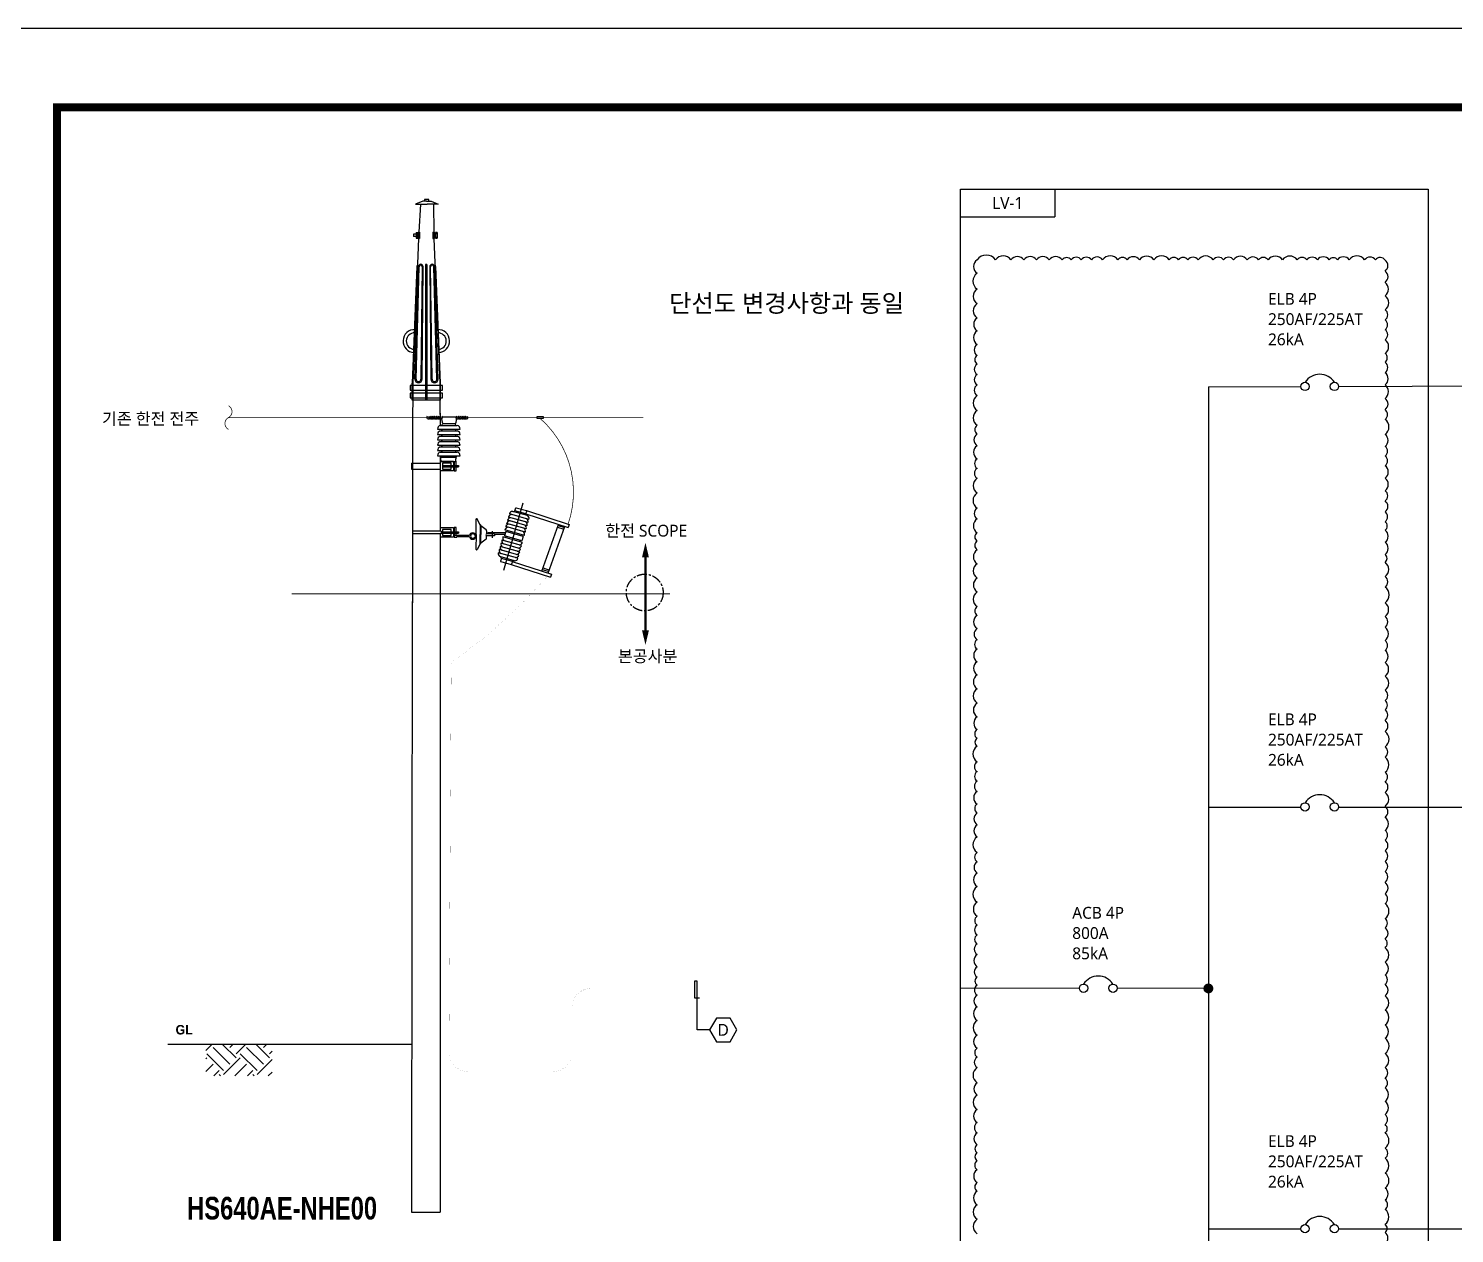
# Model space of a CAD drawing. Header units: millimetres. Extents: x 10297564 to 11610295, y -9287743 to -8409454.
# Drawn here: x 10469041 to 10505178, y -8766349 to -8735810 of the extents above; entities that cross this region are included whole.
import ezdxf
from ezdxf.enums import TextEntityAlignment as Align

# ---------------------------------------------------------------- set-up
doc = ezdxf.new("R2010")
doc.units = ezdxf.units.MM
doc.header["$LTSCALE"] = 100
for name, pattern in [('CEN1', [22, 15, -3, 1, -3]), ('CEN3', [14, 10, -1.5, 1, -1.5]), ('CENTER', [50.8, 31.75, -6.35, 6.35, -6.35]), ('CENTERX2', [4, 2.5, -0.5, 0.5, -0.5])]:
    doc.linetypes.add(name, pattern=pattern)
for name, color, linetype in [('2', 7, 'Continuous'), ('4', 4, 'Continuous'), ('7', 7, 'Continuous'), ('back', 8, 'Continuous'), ('BOX', 7, 'Continuous'), ('BOX_Def', 8, 'Continuous'), ('dim', 7, 'Continuous'), ('E-TEXT', 7, 'Continuous'), ('E-TEXT-BOX', 7, 'Continuous'), ('E_TEXT', 7, 'Continuous'), ('Sym', 2, 'Continuous'), ('text', 7, 'Continuous')]:
    doc.layers.add(name, color=color, linetype=linetype)
doc.layers.add('250725 수정사항', color=21, linetype='Continuous', plot=False)
doc.layers.add('solar', color=7, linetype='Continuous', true_color=0x15299e)
doc.layers.add('TITLE', color=7, linetype='Continuous', lineweight=0)
doc.layers.add('치수선', color=3, linetype='Continuous', lineweight=25)
doc.styles.add('MG', font='malgun.ttf')
doc.styles.add('굴림', font='')
doc.styles.get('굴림').set_extended_font_data('Gulim', bold=True)

# ---------------------------------------------------------------- blocks, each defined once
blk = doc.blocks.new('A$C78AD5414')
at = {"layer": 'BOX', "const_width": 2}
blk.add_lwpolyline([(40, 20), (40, 574), (811, 574), (811, 20)], close=True, dxfattribs=at)
at = {"layer": 'BOX_Def'}
blk.add_lwpolyline([(0, 0), (841, 0), (841, 594), (0, 594)], close=True, dxfattribs=at)

msp = doc.modelspace()

# ---------------------------------------------------------------- linework, layer by layer
at = {"color": 1}
for p in [(10495050.8, -8739877.5), (10492659.9, -8740583.5)]:
    msp.add_line(p, (10495050.8, -8740583.5), dxfattribs=at)
at = {"color": 2}
for p, q in [((10479031.2, -8740185.3), (10478849.9, -8740263.9)), ((10478849.9, -8740263.9), (10479142.6, -8740263.9)), ((10478977, -8740263.9), (10478933.9, -8740974.7)), ((10479124.7, -8740185.3), (10479031.2, -8740185.3)), ((10479182.4, -8740142.1), (10479072.8, -8740142.1)), ((10479072.8, -8740142.1), (10479072.8, -8740188.3)), ((10479124.7, -8740185.3), (10479248.1, -8740185.3)), ((10479419.4, -8740263.9), (10479142.6, -8740263.9)), ((10479182.4, -8740185.3), (10479182.4, -8740142.1)), ((10479248.1, -8740185.3), (10479419.4, -8740263.9)), ((10479302, -8740263.9), (10479309.3, -8740974.7)), ((10478927.5, -8741133.9), (10478780.9, -8744795.8)), ((10478797.6, -8741022.4), (10478797.6, -8741084)), ((10478862.3, -8740983.5), (10478914.8, -8740983.5)), ((10478862.3, -8740983.5), (10478862.3, -8741123.7)), ((10478862.3, -8741123.7), (10478915.5, -8741123.7)), ((10478915, -8741011), (10478879.3, -8741011)), ((10478879.3, -8741094.7), (10478915, -8741094.7)), ((10478880.1, -8740984.2), (10478880.1, -8741123.8)), ((10478914.8, -8740974.7), (10478952.6, -8740974.7)), ((10478914.8, -8740974.7), (10478914.8, -8741133.9)), ((10478914.8, -8741133.9), (10478952.6, -8741133.9)), ((10478952.6, -8740974.2), (10478952.6, -8741133.9)), ((10479286.1, -8740974.7), (10479323, -8740974.7)), ((10479286.1, -8740974.7), (10479286.1, -8741133.9)), ((10479286.1, -8741133.9), (10479323, -8741133.9)), ((10479315.6, -8741133.9), (10479462.3, -8744795.8)), ((10479323, -8740974.7), (10479323, -8741132.7)), ((10479400.2, -8740983.5), (10479354.4, -8740983.5)), ((10479354.4, -8740983.5), (10479354.4, -8741123.7)), ((10479354.4, -8741094.7), (10479400.2, -8741094.7)), ((10479354.4, -8741123.7), (10479400.2, -8741123.7)), ((10479400.2, -8741011), (10479355.6, -8741011)), ((10479400.2, -8740983.5), (10479400.2, -8741123.7)), ((10478883.3, -8741839.5), (10478764.9, -8744795.8)), ((10478832.5, -8744696.2), (10478921.3, -8741845.6)), ((10478862.5, -8744696.2), (10478942.2, -8741845.6)), ((10479020.3, -8741845.6), (10478984.8, -8744696.2)), ((10479014.9, -8744696.2), (10479041.2, -8741845.6)), ((10479138.2, -8741786.5), (10479105.2, -8741786.5)), ((10479105.2, -8741786.5), (10479105.2, -8745230.4)), ((10479138.2, -8741786.5), (10479138.2, -8745230.4)), ((10479209.1, -8741845.6), (10479239, -8744696.2)), ((10479269.1, -8744696.2), (10479230, -8741845.6)), ((10479391.4, -8744696.2), (10479308.2, -8741845.6)), ((10479421.4, -8744696.2), (10479329, -8741845.6)), ((10479358.2, -8741839.5), (10479476.6, -8744795.8)), ((10478765.4, -8745230.4), (10478765.4, -8744800.4)), ((10478780.9, -8744795.8), (10478780.9, -8745233)), ((10479462.3, -8744795.8), (10479462.3, -8745233)), ((10479476.6, -8744795.8), (10479476.6, -8745230.4)), ((10478716.6, -8744854.2), (10478716.6, -8744977.7)), ((10479528.2, -8744854.2), (10478716.6, -8744854.2)), ((10478716.6, -8744977.7), (10479528.2, -8744977.7)), ((10478716.6, -8745048.3), (10478716.6, -8745171.8)), ((10479528.2, -8745048.3), (10478716.6, -8745048.3)), ((10478716.6, -8745171.8), (10479528.2, -8745171.8)), ((10479528.2, -8744977.7), (10479528.2, -8744854.2)), ((10479528.2, -8745171.8), (10479528.2, -8745048.3)), ((10479476.6, -8745230.4), (10478765.4, -8745230.4)), ((10478778, -8745230.4), (10478775.6, -8745589.7)), ((10479465.1, -8745230.4), (10479467.5, -8745589.7)), ((10478767.8, -8745571.6), (10478767.7, -8750369.1)), ((10479474.4, -8745559.1), (10479474.4, -8745870.8)), ((10479476.8, -8745870.1), (10479907.2, -8745870.1)), ((10479877.9, -8745656.9), (10479519.2, -8745656.9)), ((10479859.3, -8745831.1), (10479537.8, -8745831.1)), ((10479405.1, -8745963.4), (10479978.9, -8745963.4)), ((10479405.1, -8746099.7), (10479978.9, -8746099.7)), ((10479405.1, -8746235.9), (10479978.9, -8746235.9)), ((10479476.8, -8746006.4), (10479907.2, -8746006.4)), ((10479476.8, -8746142.7), (10479907.2, -8746142.7)), ((10479405.1, -8746372.2), (10479978.9, -8746372.2)), ((10479405.1, -8746508.5), (10479978.9, -8746508.5)), ((10479405.1, -8746637.6), (10479978.9, -8746637.6)), ((10479474.4, -8746637.6), (10479474.4, -8748545.6)), ((10479476.8, -8746279), (10479907.2, -8746279)), ((10479476.8, -8746415.3), (10479907.2, -8746415.3)), ((10479476.8, -8746544.4), (10479907.2, -8746544.4)), ((10479476.8, -8746637.6), (10479476.8, -8746673.5)), ((10479880, -8746637.6), (10479880, -8746673.5)), ((10478748.3, -8746827.2), (10478748.3, -8746975.3)), ((10478748.3, -8746827.2), (10479474.4, -8746827.2)), ((10478748.3, -8746975.3), (10479474.4, -8746975.3)), ((10479474.4, -8746781.1), (10479858.5, -8746781.1)), ((10479476.8, -8746673.5), (10479880, -8746673.5)), ((10479812.2, -8746781.1), (10479481.7, -8746781.1)), ((10479513.2, -8746781.1), (10479843.7, -8746781.1)), ((10479532.6, -8746829.1), (10479532.6, -8746976.1)), ((10479749.7, -8746829.1), (10479532.6, -8746829.1)), ((10479532.6, -8746884.2), (10479938.5, -8746884.2)), ((10479532.6, -8746919.9), (10479938.5, -8746919.9)), ((10479532.6, -8746976.1), (10479749.7, -8746976.1)), ((10479749.7, -8746976.1), (10479749.7, -8746829.1)), ((10479812.2, -8746781.1), (10479812.2, -8747016.1)), ((10479828.7, -8746775.8), (10479828.7, -8747022.8)), ((10479882.4, -8746775.8), (10479860.2, -8746775.8)), ((10479868, -8746775.8), (10479868, -8746741.2)), ((10479882.4, -8747022.8), (10479882.4, -8746775.8)), ((10479938.5, -8746884.2), (10479938.5, -8746919.9)), ((10479812.2, -8747016.1), (10479474.4, -8747016.1)), ((10479828.7, -8747022.8), (10479882.4, -8747022.8)), ((10481684.4, -8748153.7), (10481311.8, -8748047.8)), ((10481684.4, -8748153.7), (10481311.8, -8748047.8)), ((10481367.8, -8748030.2), (10481387.2, -8747961.9)), ((10481646, -8748109.2), (10481367.8, -8748030.2)), ((10481400.5, -8747954.4), (10481658, -8748027.6)), ((10481646, -8748109.2), (10481665.5, -8748040.9)), ((10481660.2, -8748028.1), (10482743.9, -8748382.5)), ((10480380.9, -8748631.1), (10480381.4, -8748244.1)), ((10480488.5, -8748394.5), (10480413.7, -8748233.3)), ((10480488.5, -8748391.6), (10480488.2, -8748631.2)), ((10480504, -8748404), (10480503.7, -8748631.3)), ((10480637.1, -8748512.1), (10480504, -8748410.6)), ((10481631.8, -8748575), (10481135, -8748433.8)), ((10481654.7, -8748494.2), (10481157.9, -8748353.1)), ((10481677.6, -8748413.5), (10481180.9, -8748272.3)), ((10481700.6, -8748332.8), (10481203.8, -8748191.6)), ((10481592.6, -8748476.6), (10481220, -8748370.7)), ((10481723.5, -8748252.1), (10481226.8, -8748110.9)), ((10481615.5, -8748395.9), (10481243, -8748290)), ((10481638.5, -8748315.1), (10481265.9, -8748209.3)), ((10481661.4, -8748234.4), (10481288.9, -8748128.5)), ((10481646, -8748110.5), (10482717.1, -8748457.9)), ((10482050.7, -8749563.1), (10482472.6, -8748378.6)), ((10482210.3, -8749614.9), (10482632.2, -8748430.3)), ((10482449.4, -8748443.9), (10482609, -8748495.6)), ((10482463.4, -8748404.5), (10482623, -8748456.2)), ((10482743.9, -8748382.5), (10482717.1, -8748457.9)), ((10479501.2, -8748545.6), (10478767.7, -8748545.6)), ((10479501.2, -8748616.5), (10478767.7, -8748616.5)), ((10479474.5, -8748616.5), (10479474.6, -8750335.8)), ((10479812.2, -8748462.4), (10479481.7, -8748462.4)), ((10479812.2, -8748697.4), (10479485.8, -8748697.4)), ((10479501.2, -8748545.6), (10479501.2, -8748616.5)), ((10479532.6, -8748510.4), (10479532.6, -8748657.4)), ((10479749.7, -8748510.4), (10479532.6, -8748510.4)), ((10479532.6, -8748565.5), (10479938.5, -8748565.5)), ((10479532.6, -8748601.3), (10479938.5, -8748601.3)), ((10479532.6, -8748657.4), (10479749.7, -8748657.4)), ((10479749.7, -8748657.4), (10479749.7, -8748510.4)), ((10479812.2, -8748462.4), (10479812.2, -8748697.4)), ((10480218.9, -8748662.6), (10479824.5, -8748662.6)), ((10479824.5, -8748662.6), (10479824.5, -8748702.1)), ((10479824.5, -8748702.1), (10479893.3, -8748702.1)), ((10479828.7, -8748457.2), (10479828.7, -8748662.6)), ((10479882.4, -8748457.2), (10479828.7, -8748457.2)), ((10479882.4, -8748662.6), (10479882.4, -8748457.2)), ((10479893.3, -8748685.1), (10480217.5, -8748685.1)), ((10479893.3, -8748702.1), (10479893.3, -8748685.1)), ((10479938.5, -8748565.5), (10479938.5, -8748601.3)), ((10480353.4, -8748689.4), (10480380.3, -8748689.4)), ((10480354.2, -8748660.6), (10480380.9, -8748660.6)), ((10480380.9, -8748631.1), (10480380.3, -8749007.1)), ((10480487.8, -8748870.9), (10480488.2, -8748631.2)), ((10480503.4, -8748858.6), (10480503.7, -8748631.3)), ((10480636.8, -8748750.8), (10480503.4, -8748851.9)), ((10480851.2, -8748667.9), (10480648.8, -8748667.9)), ((10480650.4, -8748722.8), (10480650.5, -8748667.9)), ((10480650.6, -8748540.2), (10480650.5, -8748616.2)), ((10480851.2, -8748616.2), (10480650.5, -8748616.2)), ((10480692.5, -8748583.7), (10481125.2, -8748583.7)), ((10480692.5, -8748616.2), (10480692.5, -8748583.7)), ((10480792.1, -8748547.1), (10480792.1, -8748720.3)), ((10480851.2, -8748616.2), (10480851.2, -8748667.9)), ((10480851.2, -8748624.3), (10481113.7, -8748624.3)), ((10481535.2, -8748914.6), (10481038.5, -8748773.4)), ((10481558.2, -8748833.8), (10481061.4, -8748692.7)), ((10481133.6, -8748554.2), (10481100.6, -8748670.3)), ((10481543.8, -8748796.2), (10481100.6, -8748670.3)), ((10481473.2, -8748896.9), (10481100.6, -8748791)), ((10481608.8, -8748655.7), (10481112.1, -8748514.5)), ((10481576.8, -8748680.1), (10481133.6, -8748554.2)), ((10481147, -8748717), (10481155.8, -8748685.9)), ((10481197.6, -8748538.8), (10481188.8, -8748569.9)), ((10481569.7, -8748557.3), (10481197.1, -8748451.4)), ((10481496.1, -8748816.2), (10481504.9, -8748785.1)), ((10481546.7, -8748638), (10481537.9, -8748669.1)), ((10481576.8, -8748680.1), (10481543.8, -8748796.2)), ((10480487.8, -8748868), (10480412.5, -8749018)), ((10481443.5, -8749237.5), (10480946.7, -8749096.3)), ((10481466.4, -8749156.7), (10480969.7, -8749015.6)), ((10481489.4, -8749076), (10480992.6, -8748934.8)), ((10481381.4, -8749219.8), (10481008.8, -8749113.9)), ((10481512.3, -8748995.3), (10481015.5, -8748854.1)), ((10481404.3, -8749139.1), (10481031.8, -8749033.2)), ((10481427.3, -8749058.4), (10481054.7, -8748952.5)), ((10481450.2, -8748977.6), (10481077.6, -8748871.8)), ((10481358.4, -8749300.5), (10480985.9, -8749194.7)), ((10481358.4, -8749300.5), (10480985.9, -8749194.7)), ((10481024.2, -8749239.1), (10481004.8, -8749307.4)), ((10481012.2, -8749320.7), (10481269.8, -8749393.9)), ((10481302.5, -8749318.2), (10481024.2, -8749239.1)), ((10481269.8, -8749393.9), (10482269.6, -8749718.1)), ((10481302.5, -8749318.2), (10481283.1, -8749386.5)), ((10481300.6, -8749319.8), (10482296.3, -8749642.8)), ((10482066.9, -8749521.7), (10482226.6, -8749573.4)), ((10482080, -8749482), (10482239.6, -8749533.8)), ((10482296.3, -8749642.8), (10482269.6, -8749718.1)), ((10478761.3, -8750329.7), (10478749.3, -8765811)), ((10479474.8, -8750317.2), (10479475, -8765811)), ((10478749.3, -8765811), (10479475, -8765811))]:
    msp.add_line(p, q, dxfattribs=at)
at = {"color": 2, "linetype": 'Continuous'}
for p, q in [((10478862.3, -8741022.4), (10478797.6, -8741022.4)), ((10478862.3, -8741084), (10478797.6, -8741084)), ((10479354.4, -8741022.4), (10479323, -8741022.4)), ((10479354.4, -8741084), (10479323, -8741084))]:
    msp.add_line(p, q, dxfattribs=at)
at = {"color": 11}
for p, q in [((10481931.2, -8745692.2), (10481931.2, -8745647.1)), ((10481931.2, -8745647.1), (10482083.6, -8745647.1)), ((10482083.6, -8745692.2), (10481931.2, -8745692.2)), ((10482083.6, -8745647.1), (10482083.6, -8745692.2))]:
    msp.add_line(p, q, dxfattribs=at)
at = {"color": 2, "linetype": 'CENTER'}
msp.add_line((10481089.2, -8749537.9), (10481573.3, -8747834.8), dxfattribs=at)
at = {"color": 44}
for p, q in [((10473534.2, -8761709.2), (10473687.6, -8761555.8)), ((10473982.2, -8762217.6), (10473557.1, -8761792.6)), ((10474141.6, -8762058.2), (10473716.5, -8761633.2)), ((10474300.9, -8761898.8), (10473958, -8761555.8)), ((10474141.6, -8761633.2), (10474218.9, -8761555.8)), ((10474300.9, -8761792.6), (10474537.7, -8761555.8)), ((10474832.3, -8762217.6), (10474407.2, -8761792.6)), ((10474991.7, -8762058.2), (10474566.6, -8761633.2)), ((10475151.1, -8761898.8), (10474808.1, -8761555.8)), ((10474991.7, -8761633.2), (10475069, -8761555.8)), ((10475151.1, -8761792.6), (10475215.5, -8761728.2)), ((10473534.2, -8761921.7), (10473557.1, -8761898.8)), ((10473534.2, -8762240.5), (10473716.5, -8762058.2)), ((10473982.2, -8762323.9), (10474407.2, -8761898.8)), ((10474267.5, -8762357.3), (10474566.6, -8762058.2)), ((10474832.3, -8762323.9), (10475214, -8761942.1)), ((10473736.2, -8762357.3), (10473875.9, -8762217.6)), ((10473909.3, -8762357.3), (10473875.9, -8762323.9)), ((10474586.3, -8762357.3), (10474726, -8762217.6)), ((10474759.4, -8762357.3), (10474726, -8762323.9)), ((10475117.6, -8762357.3), (10475211.9, -8762263))]:
    msp.add_line(p, q, dxfattribs=at)
at = {"color": 1}
msp.add_lwpolyline([(10492659.9, -8739877.5), (10504509.7, -8739877.5), (10504509.7, -8778609.3), (10492659.9, -8778609.3)], close=True, dxfattribs=at)
at = {"color": 11, "const_width": 17.9}
for points in [[(10474107.9, -8745370.1, -0.5963125), (10474107.9, -8745670.1, 0.596532), (10474107.9, -8745970.1)], [(10482007.4, -8745692.2, -0.3044861), (10482714.1, -8748374.3, 2.0544125)]]:
    msp.add_lwpolyline(points, format="xyb", dxfattribs=at)
for points in [[(10479515.7, -8745670.1), (10474107.9, -8745670.1)], [(10479881.4, -8745670.1), (10481929.7, -8745670.1)], [(10482083.6, -8745670.1), (10484618.7, -8745670.1)]]:
    msp.add_lwpolyline(points, dxfattribs=at)
at = {"color": 1, "linetype": 'CEN1', "ltscale": 500}
msp.add_lwpolyline([(10484675.4, -8749050.5, 64, 64, 0), (10484675.4, -8751208.5, 0, 0, 0)], format="xyseb", dxfattribs=at)
at = {"color": 1, "const_width": 26.8}
msp.add_lwpolyline([(10485296.1, -8750137), (10475706.4, -8750137)], dxfattribs=at)
at = {"color": 7, "linetype": 'CENTERX2'}
msp.add_circle((10484657.5, -8750104.5), 465.9, dxfattribs=at)
at = {"color": 2}
for centre, radius, start, end in [((10478970.4, -8741841.3), 88.1, 141.18982, 181.20767), ((10478981.2, -8741845.6), 59.9, 0, 180), ((10478981.2, -8741845.6), 39.1, 0, 180), ((10479269.1, -8741845.6), 59.9, 0, 180), ((10479269.1, -8741845.6), 39.1, 0, 180), ((10479251.7, -8741842.2), 106.2, 357.57477, 31.87215), ((10478823.4, -8743732.1), 291.8, 87.70687, 267.70687), ((10478823.4, -8743732.1), 208.5, 87.70687, 267.70687), ((10479419.7, -8743732.1), 291.8, 272.29313, 92.29313), ((10479419.7, -8743732.1), 208.5, 272.29313, 92.29313), ((10478923.7, -8744696.2), 91.2, 180, 0), ((10478923.7, -8744696.2), 61.2, 180, 0), ((10479330.2, -8744696.2), 91.2, 180, 0), ((10479330.2, -8744696.2), 61.2, 180, 0), ((10479167.6, -8745667.2), 38.5, 125.91314, 47.30016), ((10479219.9, -8745667.2), 38.5, 132.69984, 56.66064), ((10479262.3, -8745667.2), 38.5, 123.33936, 55.77439), ((10479305.6, -8745667.2), 38.5, 124.22561, 53.17205), ((10479351.8, -8745667.2), 38.5, 126.82795, 48.29454), ((10479403, -8745667.2), 38.5, 131.70546, 53.97309), ((10479500.7, -8745962.7), 95.6, 104.46136, 180.40146), ((10479448.4, -8745667.2), 38.5, 126.02691, 54.99122), ((10479492.6, -8745667.2), 38.5, 125.00878, 56.66064), ((10479482.9, -8745820.1), 50.4, 263.04606, 343.68521), ((10479735.4, -8745721.9), 225.8, 163.24984, 208.93237), ((10479901.1, -8745820.1), 50.4, 196.31479, 276.95394), ((10479661.7, -8745721.9), 225.8, 331.06763, 16.75016), ((10479910.7, -8745667.2), 38.5, 125.00878, 53.97309), ((10479883.3, -8745962.7), 95.6, 359.59854, 75.53864), ((10479956, -8745667.2), 38.5, 126.02691, 48.29454), ((10480007.3, -8745667.2), 38.5, 131.70546, 53.17205), ((10480053.5, -8745667.2), 38.5, 126.82795, 55.77439), ((10480096.8, -8745667.2), 38.5, 124.22561, 56.66064), ((10480139.2, -8745667.2), 38.5, 123.33936, 47.30016), ((10479500.7, -8746099), 95.6, 104.46136, 180.40146), ((10479500.7, -8746235.3), 95.6, 104.46136, 180.40146), ((10479482.9, -8745956.4), 50.4, 263.04606, 343.68521), ((10479482.9, -8746092.7), 50.4, 263.04606, 343.68521), ((10479482.9, -8746229), 50.4, 263.04606, 343.68521), ((10479901.1, -8745956.4), 50.4, 196.31479, 276.95394), ((10479901.1, -8746092.7), 50.4, 196.31479, 276.95394), ((10479901.1, -8746229), 50.4, 196.31479, 276.95394), ((10479883.3, -8746099), 95.6, 359.59854, 75.53864), ((10479883.3, -8746235.3), 95.6, 359.59854, 75.53864), ((10479500.7, -8746371.6), 95.6, 104.46136, 180.40146), ((10479500.7, -8746507.8), 95.6, 104.46136, 180.40146), ((10479500.7, -8746636.9), 95.6, 104.46136, 180.40146), ((10479482.9, -8746365.2), 50.4, 263.04606, 343.68521), ((10479482.9, -8746494.4), 50.4, 263.04606, 343.68521), ((10479901.1, -8746365.2), 50.4, 196.31479, 276.95394), ((10479901.1, -8746494.4), 50.4, 196.31479, 276.95394), ((10479883.3, -8746371.6), 95.6, 359.59854, 75.53864), ((10479883.3, -8746507.8), 95.6, 359.59854, 75.53864), ((10479883.3, -8746636.9), 95.6, 359.59854, 75.53864), ((10479928.5, -8746639.1), 453, 184.3544, 198.26546), ((10479428.3, -8746639.1), 453, 341.73454, 355.6456), ((10481309.7, -8748133.8), 86, 88.59673, 164.53683), ((10481329.4, -8748006), 45.4, 247.18143, 327.82058), ((10481397.5, -8747964.8), 10.8, 74.13537, 164.13537), ((10481655.1, -8748038), 10.8, 344.13537, 74.13537), ((10480398.2, -8748249.3), 17.9, 37.37674, 180.07852), ((10480490.9, -8748404.5), 13.2, 357.43771, 100.49857), ((10481217.9, -8748456.7), 86, 88.59673, 164.53683), ((10481240.9, -8748376), 86, 88.59673, 164.53683), ((10481263.8, -8748295.3), 86, 88.59673, 164.53683), ((10481286.7, -8748214.5), 86, 88.59673, 164.53683), ((10481572.1, -8748470.1), 86, 343.73391, 59.67401), ((10481595, -8748389.4), 86, 343.73391, 59.67401), ((10481691.4, -8748108.9), 45.4, 180.45015, 261.08931), ((10481618, -8748308.7), 86, 343.73391, 59.67401), ((10481640.9, -8748228), 86, 343.73391, 59.67401), ((10480299.2, -8748673.4), 82.6, 8.90089, 172.51268), ((10480299.2, -8748673.4), 82.6, 188.15387, 348.84831), ((10480299.2, -8748673.4), 56.5, 13.08611, 343.55953), ((10480655.8, -8748642.2), 26.6, 101.35547, 254.78597), ((10480614.5, -8748722.7), 35.9, 308.40606, 359.92148), ((10480614.8, -8748540.1), 35.9, 359.92148, 51.43691), ((10481121.1, -8748797.5), 86, 163.73391, 239.67401), ((10481144, -8748716.8), 86, 163.73391, 239.67401), ((10481195, -8748537.4), 86, 88.59673, 164.53683), ((10481526.2, -8748631.6), 86, 343.73391, 59.67401), ((10481549.2, -8748550.9), 86, 343.73391, 59.67401), ((10480398.2, -8749007.1), 17.9, 179.92148, 322.62326), ((10480490.3, -8748858), 13.2, 259.3444, 2.40527), ((10481029.3, -8749120.4), 86, 163.73391, 239.67401), ((10481052.3, -8749039.7), 86, 163.73391, 239.67401), ((10481075.2, -8748958.9), 86, 163.73391, 239.67401), ((10481098.1, -8748878.2), 86, 163.73391, 239.67401), ((10481383.5, -8749133.8), 86, 268.59673, 344.53683), ((10481406.4, -8749053.1), 86, 268.59673, 344.53683), ((10481429.4, -8748972.3), 86, 268.59673, 344.53683), ((10481452.3, -8748891.6), 86, 268.59673, 344.53683), ((10481475.3, -8748810.9), 86, 268.59673, 344.53683), ((10480978.8, -8749239.5), 45.4, 0.45015, 81.08931), ((10481015.1, -8749310.3), 10.8, 164.13537, 254.13537), ((10481272.7, -8749383.5), 10.8, 254.13537, 344.13537), ((10481340.9, -8749342.3), 45.4, 67.18143, 147.82058), ((10481360.6, -8749214.5), 86, 268.59673, 344.53683)]:
    msp.add_arc(centre, radius, start, end, dxfattribs=at)
at = {"color": 1}
for points in [[(10484587.3, -8749212.9), (10484763.5, -8749212.9), (10484675.4, -8748843)], [(10484587.3, -8751061.1), (10484763.5, -8751061.1), (10484675.4, -8751431.1)]]:
    msp.add_solid(points, dxfattribs=at)
at = {"layer": '2', "color": 2}
for radius in [104.5, 41.8]:
    msp.add_circle((10498941.1, -8760138.4), radius, dxfattribs=at)
at = {"layer": '250725 수정사항'}
msp.add_lwpolyline([(10503418.3, -8766609.8, 0.5205671), (10503418.3, -8766325.1, 0.5205671), (10503418.3, -8766115.4, 0.5205671), (10503418.3, -8765741.1, 0.5205671), (10503418.3, -8765497.7, 0.5205671), (10503418.3, -8765197.4, 0.5205671), (10503418.3, -8764819.2, 0.5205671), (10503418.3, -8764443.5, 0.5205671), (10503418.3, -8764185.2, 0.5205671), (10503418.3, -8763804.6, 0.5205671), (10503418.3, -8763587.3, 0.5205671), (10503418.3, -8763333.3, 0.5205671), (10503418.3, -8763000.6, 0.5205671), (10503418.3, -8762658.7, 0.5205671), (10503418.3, -8762417.2, 0.5205671), (10503418.3, -8762144.6, 0.5205671), (10503418.3, -8761790, 0.5205671), (10503418.3, -8761402.7, 0.5205671), (10503418.3, -8761063.8, 0.5205671), (10503418.3, -8760686.7, 0.5205671), (10503418.3, -8760327.2, 0.5205671), (10503418.3, -8760034.2, 0.5205671), (10503418.3, -8759798.9, 0.5205671), (10503418.3, -8759473.6, 0.5205671), (10503418.3, -8759106.3, 0.5205671), (10503418.3, -8758887.3, 0.5205671), (10503418.3, -8758598.4, 0.5205671), (10503418.3, -8758368.6, 0.5205671), (10503418.3, -8757990, 0.5205671), (10503418.3, -8757741.1, 0.5205671), (10503418.3, -8757447.4, 0.5205671), (10503418.3, -8757175, 0.5205671), (10503418.3, -8756918.5, 0.5205671), (10503418.3, -8756651, 0.5205671), (10503418.3, -8756376.8, 0.5205671), (10503418.3, -8756131.7, 0.5205671), (10503418.3, -8755803, 0.5205671), (10503418.3, -8755523.7, 0.5205671), (10503418.3, -8755171.6, 0.5205671), (10503418.3, -8754896.9, 0.5205671), (10503418.3, -8754657, 0.5205671), (10503418.3, -8754279.4, 0.5205671), (10503418.3, -8754012.5, 0.5205671), (10503418.3, -8753626.6, 0.5205671), (10503418.3, -8753341.2, 0.5205671), (10503418.3, -8753074.1, 0.5205671), (10503418.3, -8752842.8, 0.5205671), (10503418.3, -8752582.1, 0.5205671), (10503418.3, -8752223.5, 0.5205671), (10503418.3, -8751875, 0.5205671), (10503418.3, -8751573, 0.5205671), (10503418.3, -8751322.4, 0.5205671), (10503418.3, -8750981.5, 0.5205671), (10503418.3, -8750710.3, 0.5205671), (10503418.3, -8750361.7, 0.5205671), (10503418.3, -8749966.6, 0.5205671), (10503418.3, -8749697.6, 0.5205671), (10503418.3, -8749338.7, 0.5205671), (10503418.3, -8749138.5, 0.5205671), (10503418.3, -8748832.1, 0.5205671), (10503418.3, -8748524.9, 0.5205671), (10503418.3, -8748309.4, 0.5205671), (10503418.3, -8748056.9, 0.5205671), (10503418.3, -8747783, 0.5205671), (10503418.3, -8747524.2, 0.5205671), (10503418.3, -8747206.1, 0.5205671), (10503418.3, -8746890.7, 0.5205671), (10503418.3, -8746645.1, 0.5205671), (10503418.3, -8746399.5, 0.5205671), (10503418.3, -8746098, 0.5205671), (10503418.3, -8745715.1, 0.5205671), (10503418.3, -8745471.4, 0.5205671), (10503418.3, -8745182.7, 0.5205671), (10503418.3, -8744840.7, 0.5205671), (10503418.3, -8744533.5, 0.5205671), (10503418.3, -8744265.5, 0.5205671), (10503418.3, -8744045.3, 0.5205671), (10503418.3, -8743698.5, 0.5205671), (10503418.3, -8743442.3, 0.5205671), (10503418.3, -8743195.6, 0.5205671), (10503418.3, -8742937.1, 0.5205671), (10503418.3, -8742583.6, 0.5205671), (10503418.3, -8742244.8, 0.5205671), (10503418.3, -8741957, 0.5205671), (10503418.3, -8741680, 0.5205671), (10503176.3, -8741673.5, 0.5205671), (10502900.6, -8741673.5, 0.5205671), (10502511.1, -8741673.5, 0.5205671), (10502212.2, -8741673.5, 0.5205671), (10502003.9, -8741673.5, 0.5205671), (10501703.9, -8741673.5, 0.5205671), (10501438.7, -8741673.5, 0.5205671), (10501190.9, -8741673.5, 0.5205671), (10500819.4, -8741673.5, 0.5205671), (10500452.8, -8741673.5, 0.5205671), (10500214.7, -8741673.5, 0.5205671), (10499927.2, -8741673.5, 0.5205671), (10499580.9, -8741673.5, 0.5205671), (10499327.1, -8741673.5, 0.5205671), (10499062.9, -8741673.5, 0.5205671), (10498683.8, -8741673.5, 0.5205671), (10498422.2, -8741673.5, 0.5205671), (10498186.3, -8741673.5, 0.5205671), (10497948.9, -8741673.5, 0.5205671), (10497558.4, -8741673.5, 0.5205671), (10497192.1, -8741673.5, 0.5205671), (10496881.9, -8741673.5, 0.5205671), (10496647.5, -8741673.5, 0.5205671), (10496261.6, -8741673.5, 0.5205671), (10495977.8, -8741673.5, 0.5205671), (10495719.7, -8741673.5, 0.5205671), (10495464.1, -8741673.5, 0.5205671), (10495235, -8741673.5, 0.5205671), (10494907.3, -8741673.5, 0.5205671), (10494584.2, -8741673.5, 0.5205671), (10494266.7, -8741673.5, 0.5205671), (10493935.9, -8741673.5, 0.5205671), (10493550.3, -8741673.5, 0.5205671), (10493077.9, -8741673.5, 0.5205671), (10493077.9, -8742013.7, 0.5205671), (10493077.9, -8742413.1, 0.5205671), (10493077.9, -8742782.6, 0.5205671), (10493077.9, -8743146.9, 0.5205671), (10493077.9, -8743468.9, 0.5205671), (10493077.9, -8743819.4, 0.5205671), (10493077.9, -8744095.1, 0.5205671), (10493077.9, -8744316.1, 0.5205671), (10493077.9, -8744581.2, 0.5205671), (10493077.9, -8744843.7, 0.5205671), (10493077.9, -8745114.7, 0.5205671), (10493077.9, -8745490.1, 0.5205671), (10493077.9, -8745866.7, 0.5205671), (10493077.9, -8746084.5, 0.5205671), (10493077.9, -8746382.3, 0.5205671), (10493077.9, -8746715.3, 0.5205671), (10493077.9, -8746957, 0.5205671), (10493077.9, -8747209.8, 0.5205671), (10493077.9, -8747578.4, 0.5205671), (10493077.9, -8747968.8, 0.5205671), (10493077.9, -8748237.2, 0.5205671), (10493077.9, -8748588.3, 0.5205671), (10493077.9, -8748800.9, 0.5205671), (10493077.9, -8749021.4, 0.5205671), (10493077.9, -8749377.6, 0.5205671), (10493077.9, -8749737.3, 0.5205671), (10493077.9, -8750088.3, 0.5205671), (10493077.9, -8750460.4, 0.5205671), (10493077.9, -8750682.8, 0.5205671), (10493077.9, -8751019.1, 0.5205671), (10493077.9, -8751300.8, 0.5205671), (10493077.9, -8751540.5, 0.5205671), (10493077.9, -8751857.1, 0.5205671), (10493077.9, -8752188.6, 0.5205671), (10493077.9, -8752544.2, 0.5205671), (10493077.9, -8752905.9, 0.5205671), (10493077.9, -8753258.9, 0.5205671), (10493077.9, -8753574.2, 0.5205671), (10493077.9, -8753798.3, 0.5205671), (10493077.9, -8753998.6, 0.5205671), (10493077.9, -8754393.2, 0.5205671), (10493077.9, -8754643.9, 0.5205671), (10493077.9, -8754885.4, 0.5205671), (10493077.9, -8755146.6, 0.5205671), (10493077.9, -8755464.7, 0.5205671), (10493077.9, -8755688.9, 0.5205671), (10493077.9, -8755989.8, 0.5205671), (10493077.9, -8756299.9, 0.5205671), (10493077.9, -8756691.8, 0.5205671), (10493077.9, -8756927.3, 0.5205671), (10493077.9, -8757214.2, 0.5205671), (10493077.9, -8757553.9, 0.5205671), (10493077.9, -8757952.2, 0.5205671), (10493077.9, -8758308.9, 0.5205671), (10493077.9, -8758534.5, 0.5205671), (10493077.9, -8758779.8, 0.5205671), (10493077.9, -8759011, 0.5205671), (10493077.9, -8759275.5, 0.5205671), (10493077.9, -8759587.6, 0.5205671), (10493077.9, -8759853.4, 0.5205671), (10493077.9, -8760053.9, 0.5205671), (10493077.9, -8760306.2, 0.5205671), (10493077.9, -8760605.3, 0.5205671), (10493077.9, -8760949.5, 0.5205671), (10493077.9, -8761322.9, 0.5205671), (10493077.9, -8761651.7, 0.5205671), (10493077.9, -8761877.9, 0.5205671), (10493077.9, -8762143.2, 0.5205671), (10493077.9, -8762529.9, 0.5205671), (10493077.9, -8762839.5, 0.5205671), (10493077.9, -8763209.8, 0.5205671), (10493077.9, -8763537, 0.5205671), (10493077.9, -8763794.9, 0.5205671), (10493077.9, -8764101.8, 0.5205671), (10493077.9, -8764302.9, 0.5205671), (10493077.9, -8764504.7, 0.5205671), (10493077.9, -8764733.1, 0.5205671), (10493077.9, -8765057.8, 0.5205671), (10493077.9, -8765278.3, 0.5205671), (10493077.9, -8765619.4, 0.5205671), (10493077.9, -8765989.5, 0.5205671), (10493077.9, -8766355, 0.5205671)], format="xyb", dxfattribs=at)
at = {"layer": '4', "linetype": 'ByBlock', "ltscale": 1.8}
for p, q in [((10498941.1, -8744887.5), (10498941.1, -8776923.1)), ((10495671.7, -8760134.7), (10492659.9, -8760138.4)), ((10498941.1, -8760138.4), (10496630.9, -8760134.7))]:
    msp.add_line(p, q, dxfattribs=at)
at = {"layer": '7', "color": 2, "linetype": 'Continuous', "const_width": 125}
msp.add_lwpolyline([(10499003.6, -8760138.4, -1), (10498878.7, -8760138.4, -1)], format="xyb", close=True, dxfattribs=at)
at = {"layer": 'back', "color": 3, "linetype": 'CEN3', "ltscale": 3, "const_width": 1}
msp.add_lwpolyline([(10482204.2, -8749683.2, -0.0612519), (10479805.1, -8751845.7, 0.2605761), (10479753.9, -8751937.3), (10479695.5, -8761762.8, 0.415431), (10480175.5, -8762244.8), (10482334.9, -8762244.8, 0.4142136), (10482814.9, -8761764.8), (10482814.9, -8760618.4, -0.4142136), (10483294.9, -8760138.4), (10492659.9, -8760138.4)], format="xyb", dxfattribs=at)
at = {"layer": 'dim', "color": 1}
for p, q in [((10485986.7, -8759953.4), (10485920, -8759953.4)), ((10485920, -8759953.4), (10485920, -8760374.5)), ((10485986.7, -8761188), (10485986.7, -8759953.4)), ((10485920, -8760374.5), (10486046.6, -8760374.5)), ((10486301.2, -8761188), (10485986.7, -8761188))]:
    msp.add_line(p, q, dxfattribs=at)
at = {"layer": 'E-TEXT-BOX', "color": 4, "ltscale": 1.8}
for p, q in [((10498941.1, -8744887.5), (10501283.2, -8744881.3)), ((10502242.3, -8744878.7), (10511107.2, -8744855.1)), ((10498941.1, -8755544.4), (10501283.4, -8755544.4)), ((10502242.2, -8755544.4), (10511107.2, -8755544.4)), ((10498941.1, -8766233.8), (10501283.4, -8766233.8)), ((10502242.2, -8766233.8), (10511107.2, -8766233.8))]:
    msp.add_line(p, q, dxfattribs=at)
at = {"layer": 'E-TEXT-BOX', "color": 4}
for p in [(10498941.1, -8760138.4), (10498941.1, -8760200.9)]:
    msp.add_point(p, dxfattribs=at)
at = {"layer": 'solar', "color": 2}
for centre in [(10501390, -8744881.3), (10502135.5, -8744881.3), (10501390, -8755538.2), (10502135.5, -8755538.2), (10495778.5, -8760134.7), (10496524, -8760134.7), (10501390, -8766227.5), (10502135.5, -8766227.5)]:
    msp.add_circle(centre, 106.8, dxfattribs=at)
for centre in [(10501762.8, -8745014.1), (10501762.8, -8755671.1), (10496151.3, -8760267.6), (10501762.8, -8766360.4)]:
    msp.add_arc(centre, 442, 32.83304, 147.16696, dxfattribs=at)
at = {"layer": 'Sym', "color": 1}
msp.add_lwpolyline([(10486473.2, -8760890.1), (10486300.7, -8761189), (10486473.2, -8761487.9), (10486818.4, -8761487.9), (10486991, -8761189), (10486818.4, -8760890.1)], close=True, dxfattribs=at)
at = {"layer": '치수선', "color": 44}
msp.add_line((10478749.5, -8761555.8), (10472573.8, -8761555.8), dxfattribs=at)

# ---------------------------------------------------------------- block references
at = {"layer": 'TITLE', "color": 4, "xscale": 100, "yscale": 100, "zscale": 100}
msp.add_blockref('A$C78AD5414', (10465764, -8795209.7), dxfattribs=at)

# ---------------------------------------------------------------- texts
at = {"layer": '250725 수정사항', "ltscale": 1.8, "style": 'MG'}
msp.add_text('단선도 변경사항과 동일', height=450, dxfattribs=at).set_placement((10485275.3, -8742773.5), align=Align.MIDDLE_LEFT)
at = {"layer": 'E-TEXT', "style": 'MG'}
for s, p in [('LV-1', (10493855.4, -8740230.5)), ('D', (10486645.8, -8761188.9))]:
    msp.add_text(s, height=300, dxfattribs=at).set_placement(p, align=Align.MIDDLE_CENTER)
for s, p in [('ELB 4P', (10500452.7, -8742661.6)), ('250AF/225AT', (10500452.7, -8743175.1)), ('26kA', (10500452.7, -8743688.7)), ('ELB 4P', (10500452.7, -8753318.5)), ('250AF/225AT', (10500452.7, -8753832)), ('26kA', (10500452.7, -8754345.6)), ('ACB 4P', (10495491.2, -8758221.7)), ('800A', (10495491.2, -8758735.2)), ('85kA', (10495491.2, -8759248.8)), ('ELB 4P', (10500452.7, -8764007.8)), ('250AF/225AT', (10500452.7, -8764521.4)), ('26kA', (10500452.7, -8765034.9))]:
    msp.add_text(s, height=300, dxfattribs=at).set_placement(p, align=Align.MIDDLE_LEFT)
for s, p in [('기존 한전 전주', (10470903.7, -8745847.6)), ('한전 SCOPE', (10483657, -8748686.7)), ('본공사분', (10483978.1, -8751867.7))]:
    msp.add_text(s, height=300, dxfattribs=at).set_placement(p)
at = {"layer": 'E_TEXT', "style": '굴림'}
msp.add_text('GL', height=240, dxfattribs=at).set_placement((10472767.9, -8761304.5))
at = {"layer": 'text', "color": 7, "lineweight": -3, "style": '굴림', "width": 0.8}
msp.add_text('HS640AE-NHE00', height=574.694, dxfattribs=at).set_placement((10473060.5, -8765995))

doc.saveas('drawing.dxf')
